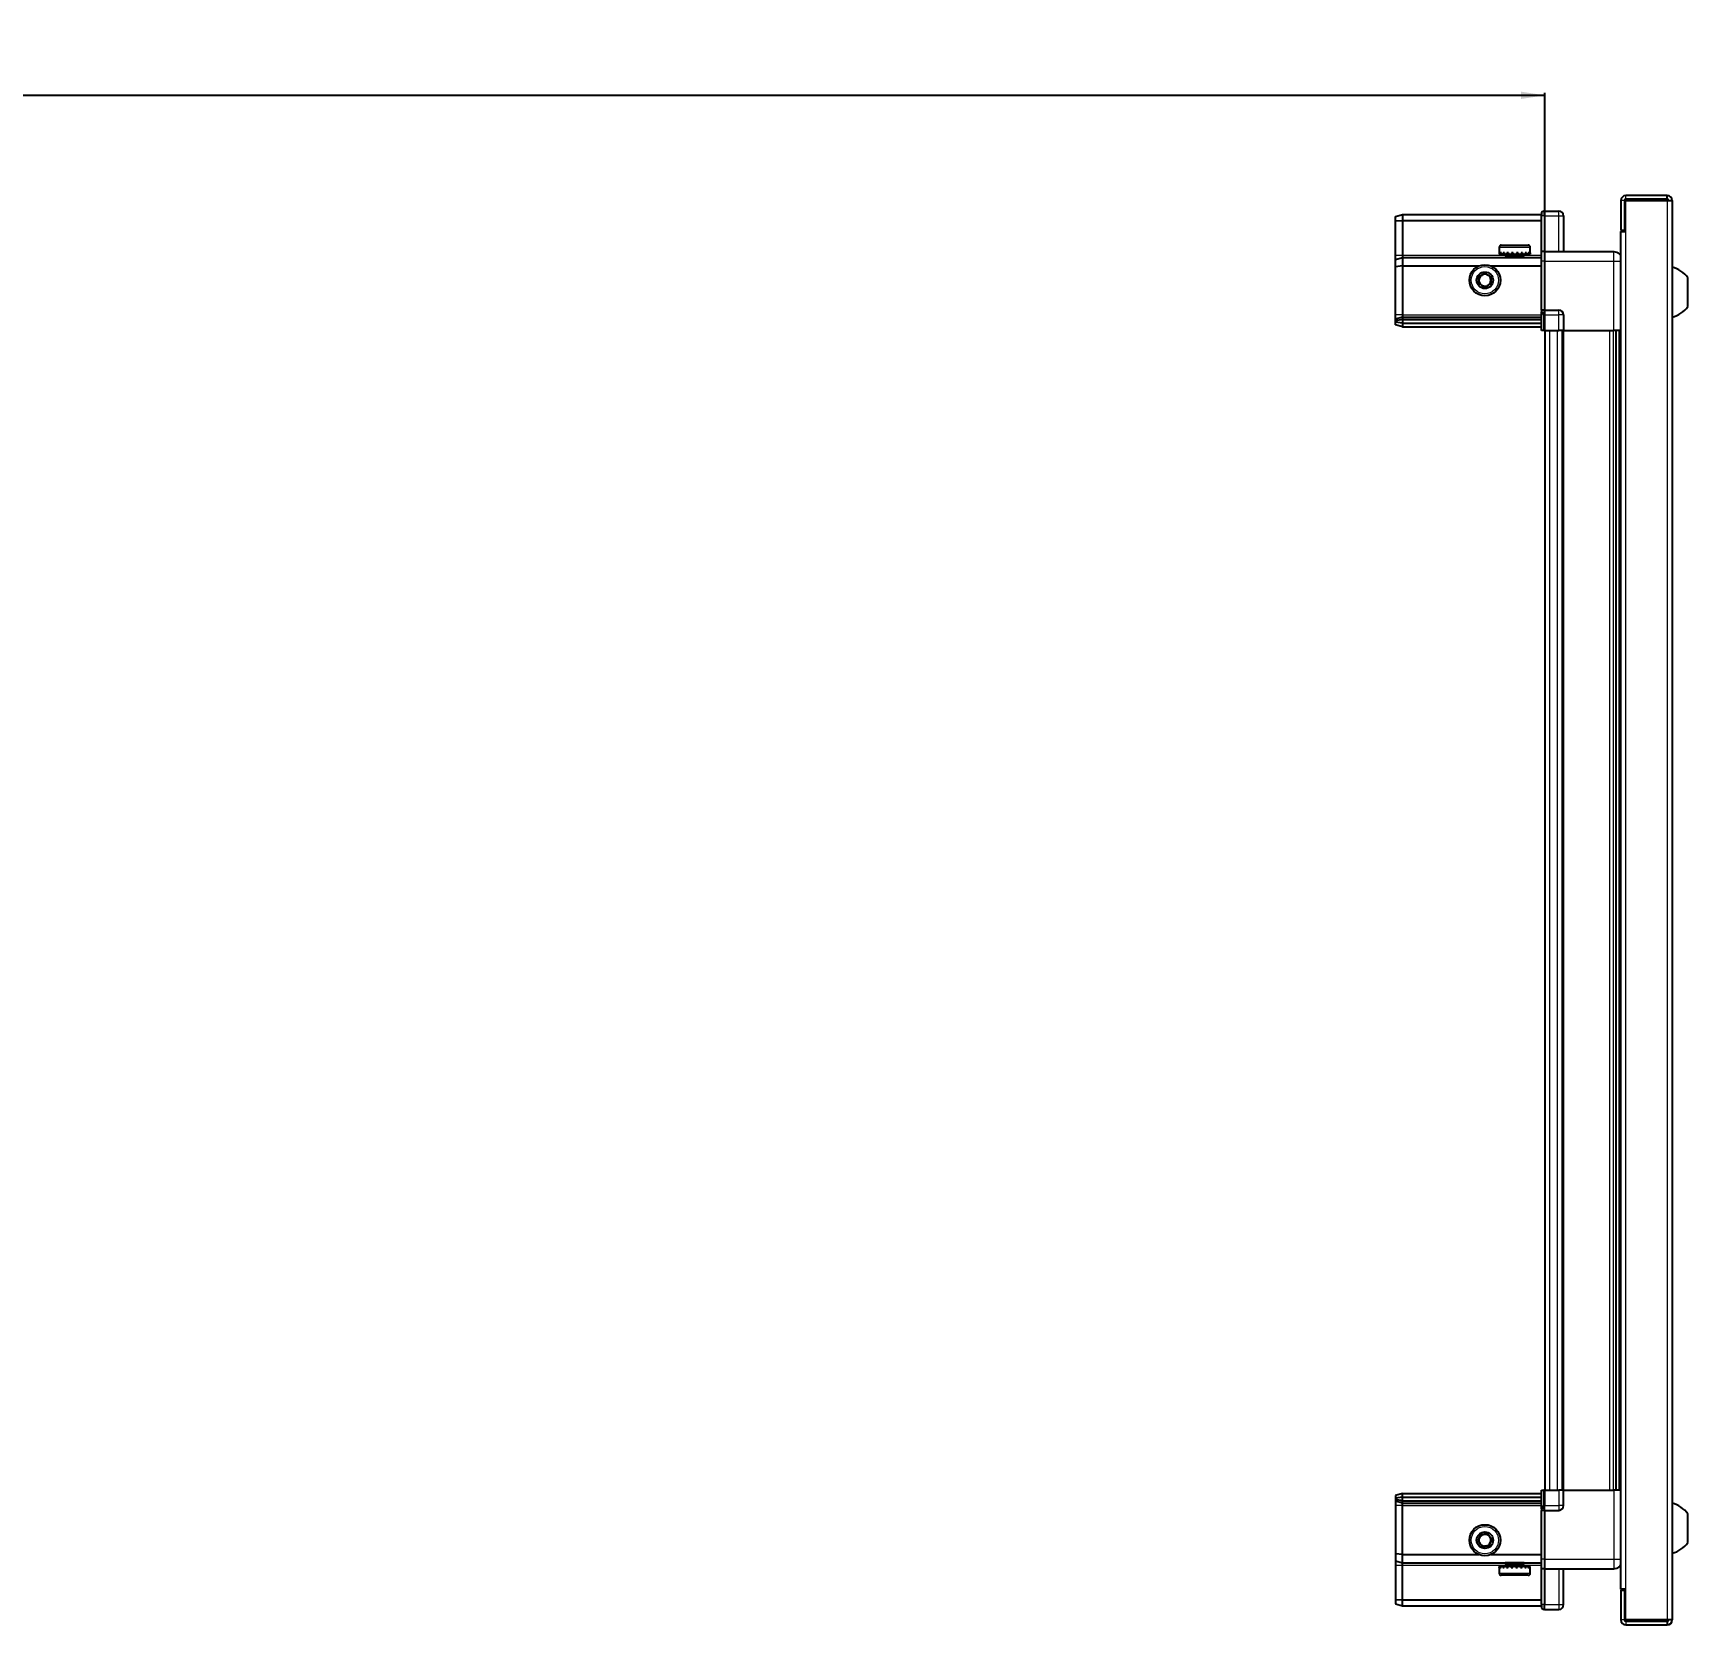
# Model space of a CAD drawing. Header units: millimetres. Extents: x 834 to 4461, y -609 to 1915.
# Drawn here: x 2776 to 3470, y 1177 to 1844 of the extents above; entities that cross this region are included whole.
import ezdxf

# ---------------------------------------------------------------- set-up
doc = ezdxf.new("R2010")
doc.units = ezdxf.units.MM
doc.layers.add('FORMAT', color=7, linetype='Continuous')
doc.styles.add('SLDTEXTSTYLE0', font='TXT', dxfattribs={"width": 0.75})
doc.dimstyles.new('SLDDIMSTYLE0', dxfattribs={"dimtxt": 20, "dimasz": 10, "dimexe": 0, "dimexo": 0.0625, "dimgap": 5, "dimtad": 2, "dimdec": 1, "dimrnd": 1e-09, "dimzin": 12, "dimdsep": 46, "dimtxsty": 'SLDTEXTSTYLE0', "dimsah": 1, "dimcen": 0.09, "dimadec": 0, "dimazin": 3, "dimtfac": 1, "dimtofl": 0, "dimtmove": 0, "dimatfit": 3, "dimfxl": 0, "dimfrac": 2, "dimtolj": 1, "dimtzin": 12, "dimarcsym": 0})

# ---------------------------------------------------------------- blocks, each defined once
blk = doc.blocks.new('_D_4')
at = {"layer": 'FORMAT'}
for p, q in [((1910.07, 1719.77), (1910.07, 1819.26)), ((1910.07, 1818.26), (3410.07, 1818.26)), ((3410.07, 1719.77), (3410.07, 1819.26))]:
    blk.add_line(p, q, dxfattribs=at)
for points in [[(1910.07, 1818.26), (1920.07, 1816.72), (1920.07, 1819.8)], [(3410.07, 1818.26), (3400.07, 1819.8), (3400.07, 1816.72)]]:
    blk.add_solid(points, dxfattribs=at)
at = {"layer": 'FORMAT', "insert": (2630.51, 1844.04), "char_height": 20, "attachment_point": 1, "style": 'SLDTEXTSTYLE0'}
blk.add_mtext('1500', dxfattribs=at)

msp = doc.modelspace()

# ---------------------------------------------------------------- linework, layer by layer
at = {"color": 7, "linetype": 'Continuous', "lineweight": 25}
for p, q in [((3461.32, 1776.26), (3444.02, 1776.26)), ((3461.32, 1774.76), (3461.32, 1776.26)), ((3409.59, 1769.76), (3408.72, 1769.26)), ((3409.59, 1769.76), (3408.72, 1769.26)), ((3408.72, 1769.26), (3408.72, 1767.76)), ((3409.92, 1769.76), (3409.59, 1769.76)), ((3409.92, 1769.76), (3409.59, 1769.76)), ((3409.92, 1769.76), (3409.92, 1769.76)), ((3409.92, 1767.76), (3409.92, 1769.76)), ((3409.92, 1769.76), (3415.92, 1769.76)), ((3441.92, 1774.16), (3441.92, 1761.76)), ((3443.42, 1774.16), (3443.42, 1761.76)), ((3443.92, 1761.26), (3443.92, 1774.16)), ((3443.92, 1774.16), (3461.32, 1774.16)), ((3461.32, 1774.76), (3444.02, 1774.76)), ((3461.32, 1774.16), (3463.42, 1774.16)), ((3463.42, 1774.16), (3463.42, 1179.36)), ((3347.42, 1767.45), (3350.42, 1768.26)), ((3347.42, 1765.6), (3347.42, 1767.45)), ((3347.42, 1765.6), (3350.42, 1765.76)), ((3347.42, 1751.26), (3347.42, 1765.6)), ((3350.42, 1768.26), (3350.42, 1765.76)), ((3350.42, 1768.26), (3408.72, 1768.26)), ((3350.42, 1765.76), (3350.42, 1751.26)), ((3350.42, 1765.76), (3408.72, 1765.76)), ((3408.72, 1752.96), (3408.72, 1767.76)), ((3409.92, 1767.76), (3409.92, 1752.96)), ((3417.92, 1767.76), (3417.92, 1752.76)), ((3391.72, 1755.46), (3403.12, 1755.46)), ((3441.82, 1761.26), (3441.82, 1192.26)), ((3441.82, 1761.26), (3443.92, 1761.26)), ((3441.92, 1761.76), (3443.42, 1761.76)), ((3347.42, 1749.45), (3347.42, 1751.26)), ((3347.42, 1749.45), (3350.42, 1750.26)), ((3347.42, 1746.42), (3347.42, 1749.45)), ((3350.42, 1751.26), (3350.42, 1750.26)), ((3350.42, 1750.26), (3350.42, 1746.76)), ((3350.42, 1750.26), (3408.72, 1750.26)), ((3390.92, 1754.66), (3390.92, 1751.76)), ((3390.92, 1751.76), (3390.96, 1751.76)), ((3391.08, 1752.26), (3390.96, 1752.26)), ((3390.96, 1752.26), (3390.96, 1751.76)), ((3390.96, 1751.76), (3391.08, 1751.76)), ((3391.08, 1752.26), (3391.08, 1751.76)), ((3391.08, 1751.76), (3391.49, 1751.76)), ((3391.83, 1752.26), (3391.49, 1752.26)), ((3391.49, 1752.26), (3391.49, 1751.76)), ((3391.49, 1751.76), (3391.83, 1751.76)), ((3391.83, 1752.26), (3391.83, 1751.76)), ((3391.83, 1751.76), (3392.6, 1751.76)), ((3393.12, 1752.26), (3392.6, 1752.26)), ((3392.6, 1752.26), (3392.6, 1751.76)), ((3392.6, 1751.76), (3393.12, 1751.76)), ((3393.02, 1751.76), (3393.02, 1751.66)), ((3393.02, 1751.66), (3401.82, 1751.66)), ((3393.12, 1752.26), (3393.12, 1751.76)), ((3393.12, 1751.76), (3394.18, 1751.76)), ((3393.42, 1751.26), (3394.11, 1750.77)), ((3393.42, 1751.26), (3401.42, 1751.26)), ((3394.11, 1750.77), (3393.42, 1750.29)), ((3393.42, 1750.29), (3393.42, 1750.26)), ((3393.42, 1750.29), (3401.42, 1750.29)), ((3394.11, 1750.77), (3400.73, 1750.77)), ((3394.84, 1752.26), (3394.18, 1752.26)), ((3394.18, 1752.26), (3394.18, 1751.76)), ((3394.18, 1751.76), (3394.84, 1751.76)), ((3394.84, 1752.26), (3394.84, 1751.76)), ((3394.84, 1751.76), (3396.08, 1751.76)), ((3396.81, 1752.26), (3396.08, 1752.26)), ((3396.08, 1752.26), (3396.08, 1751.76)), ((3396.08, 1751.76), (3396.51, 1751.76)), ((3396.51, 1752.26), (3396.51, 1751.76)), ((3396.81, 1752.26), (3396.81, 1751.76)), ((3396.81, 1751.76), (3398.11, 1751.76)), ((3398.84, 1752.26), (3398.11, 1752.26)), ((3398.11, 1752.26), (3398.11, 1751.76)), ((3398.38, 1752.26), (3398.38, 1751.76)), ((3398.38, 1751.76), (3398.84, 1751.76)), ((3398.84, 1752.26), (3398.84, 1751.76)), ((3398.84, 1751.76), (3400.08, 1751.76)), ((3400.73, 1752.26), (3400.08, 1752.26)), ((3400.08, 1752.26), (3400.08, 1751.76)), ((3400.08, 1751.76), (3400.73, 1751.76)), ((3400.73, 1752.26), (3400.73, 1751.76)), ((3400.73, 1751.76), (3401.78, 1751.76)), ((3400.73, 1750.77), (3401.42, 1751.26)), ((3401.42, 1750.29), (3400.73, 1750.77)), ((3401.42, 1750.26), (3401.42, 1750.29)), ((3402.3, 1752.26), (3401.78, 1752.26)), ((3401.78, 1752.26), (3401.78, 1751.76)), ((3401.78, 1751.76), (3402.3, 1751.76)), ((3401.82, 1751.66), (3401.82, 1751.76)), ((3402.3, 1752.26), (3402.3, 1751.76)), ((3402.3, 1751.76), (3403.06, 1751.76)), ((3403.39, 1752.26), (3403.06, 1752.26)), ((3403.06, 1752.26), (3403.06, 1751.76)), ((3403.06, 1751.76), (3403.39, 1751.76)), ((3403.39, 1752.26), (3403.39, 1751.76)), ((3403.39, 1751.76), (3403.78, 1751.76)), ((3403.89, 1752.26), (3403.78, 1752.26)), ((3403.78, 1752.26), (3403.78, 1751.76)), ((3403.78, 1751.76), (3403.89, 1751.76)), ((3403.89, 1752.26), (3403.89, 1751.76)), ((3403.89, 1751.76), (3403.92, 1751.76)), ((3403.92, 1751.76), (3403.92, 1754.66)), ((3408.72, 1752.76), (3408.72, 1752.96)), ((3409.92, 1752.76), (3408.72, 1752.76)), ((3408.72, 1748.76), (3408.72, 1752.76)), ((3408.72, 1728.46), (3408.72, 1748.76)), ((3409.92, 1752.96), (3409.92, 1752.76)), ((3409.92, 1752.76), (3409.92, 1748.76)), ((3409.92, 1752.76), (3438.92, 1752.76)), ((3409.92, 1748.76), (3409.92, 1728.46)), ((3350.42, 1746.76), (3347.42, 1746.42)), ((3347.42, 1726.26), (3347.42, 1746.42)), ((3350.42, 1746.76), (3350.42, 1726.26)), ((3350.42, 1746.76), (3382.42, 1746.76)), ((3387.42, 1746.76), (3408.72, 1746.76)), ((3470.02, 1729.76), (3470.02, 1741.76)), ((3408.72, 1728.26), (3408.72, 1728.46)), ((3409.92, 1728.26), (3408.72, 1728.26)), ((3408.72, 1728.26), (3408.72, 1727.58)), ((3408.72, 1719.76), (3408.72, 1727.58)), ((3409.92, 1728.46), (3409.92, 1728.26)), ((3409.92, 1726.26), (3409.92, 1728.26)), ((3409.92, 1726.26), (3409.92, 1728.26)), ((3409.92, 1728.26), (3415.92, 1728.26)), ((3347.42, 1724.45), (3347.42, 1726.26)), ((3350.42, 1725.26), (3347.42, 1724.45)), ((3347.42, 1723.71), (3347.42, 1724.45)), ((3350.42, 1724.26), (3347.42, 1723.71)), ((3347.42, 1723.21), (3347.42, 1723.71)), ((3350.42, 1722.76), (3347.42, 1723.21)), ((3347.42, 1722.06), (3347.42, 1723.21)), ((3350.42, 1721.26), (3347.42, 1722.06)), ((3350.42, 1726.26), (3350.42, 1725.26)), ((3350.42, 1725.26), (3350.42, 1724.26)), ((3350.42, 1725.26), (3408.72, 1725.26)), ((3350.42, 1724.26), (3408.72, 1724.26)), ((3350.42, 1724.26), (3350.42, 1722.76)), ((3350.42, 1722.76), (3350.42, 1721.26)), ((3350.42, 1722.76), (3408.72, 1722.76)), ((3350.42, 1721.26), (3408.72, 1721.26)), ((3409.59, 1726.26), (3409.59, 1719.76)), ((3409.92, 1726.26), (3409.92, 1719.76)), ((3417.92, 1726.26), (3417.92, 1719.76)), ((3409.59, 1719.76), (3408.72, 1719.76)), ((3409.92, 1719.76), (3409.59, 1719.76)), ((3409.92, 1719.76), (3415.92, 1719.76)), ((3410.07, 1719.76), (3410.07, 1233.76)), ((3417.92, 1719.76), (3415.92, 1719.76)), ((3417.27, 1719.76), (3417.27, 1233.76)), ((3417.92, 1719.76), (3438.92, 1719.76)), ((3439.94, 1233.76), (3439.94, 1719.76)), ((3439.98, 1233.76), (3439.98, 1719.76)), ((3441.77, 1719.76), (3441.77, 1233.76)), ((3350.42, 1232.26), (3347.42, 1231.45)), ((3347.42, 1231.45), (3347.42, 1230.3)), ((3350.42, 1230.76), (3347.42, 1230.3)), ((3347.42, 1230.3), (3347.42, 1229.8)), ((3350.42, 1229.26), (3347.42, 1229.8)), ((3347.42, 1229.8), (3347.42, 1229.06)), ((3350.42, 1228.26), (3347.42, 1229.06)), ((3347.42, 1229.06), (3347.42, 1227.26)), ((3350.42, 1230.76), (3350.42, 1232.26)), ((3350.42, 1232.26), (3408.72, 1232.26)), ((3350.42, 1229.26), (3350.42, 1230.76)), ((3350.42, 1230.76), (3408.72, 1230.76)), ((3350.42, 1229.26), (3408.72, 1229.26)), ((3350.42, 1228.26), (3350.42, 1229.26)), ((3350.42, 1228.26), (3408.72, 1228.26)), ((3350.42, 1227.26), (3350.42, 1228.26)), ((3408.72, 1225.93), (3408.72, 1233.76)), ((3408.72, 1233.76), (3409.59, 1233.76)), ((3409.59, 1233.76), (3409.59, 1233.76)), ((3409.59, 1233.76), (3409.59, 1227.26)), ((3409.92, 1233.76), (3409.59, 1233.76)), ((3409.92, 1233.76), (3409.92, 1227.26)), ((3409.92, 1233.76), (3409.92, 1233.76)), ((3409.92, 1233.76), (3415.92, 1233.76)), ((3409.92, 1233.76), (3409.92, 1227.26)), ((3417.92, 1233.76), (3415.92, 1233.76)), ((3417.92, 1227.26), (3417.92, 1233.76)), ((3417.92, 1233.76), (3438.92, 1233.76)), ((3347.42, 1227.26), (3347.42, 1207.09)), ((3350.42, 1206.76), (3350.42, 1227.26)), ((3408.72, 1225.93), (3408.72, 1225.26)), ((3409.92, 1225.26), (3408.72, 1225.26)), ((3408.72, 1225.06), (3408.72, 1225.26)), ((3408.72, 1204.76), (3408.72, 1225.06)), ((3409.92, 1225.26), (3409.92, 1227.26)), ((3409.92, 1225.26), (3409.92, 1225.06)), ((3409.92, 1225.26), (3415.92, 1225.26)), ((3409.92, 1225.06), (3409.92, 1204.76)), ((3470.02, 1211.76), (3470.02, 1223.76)), ((3350.42, 1206.76), (3347.42, 1207.09)), ((3347.42, 1207.09), (3347.42, 1204.06)), ((3347.42, 1204.06), (3350.42, 1203.26)), ((3347.42, 1204.06), (3347.42, 1202.26)), ((3347.42, 1202.26), (3347.42, 1187.91)), ((3350.42, 1206.76), (3382.42, 1206.76)), ((3350.42, 1203.26), (3350.42, 1206.76)), ((3350.42, 1203.26), (3408.72, 1203.26)), ((3350.42, 1202.26), (3350.42, 1203.26)), ((3350.42, 1187.76), (3350.42, 1202.26)), ((3387.42, 1206.76), (3408.72, 1206.76)), ((3390.92, 1201.76), (3390.92, 1198.86)), ((3390.94, 1201.76), (3390.92, 1201.76)), ((3390.94, 1201.26), (3390.94, 1201.76)), ((3391.04, 1201.76), (3390.94, 1201.76)), ((3390.94, 1201.26), (3391.04, 1201.26)), ((3391.04, 1201.26), (3391.04, 1201.76)), ((3391.41, 1201.76), (3391.04, 1201.76)), ((3391.41, 1201.26), (3391.41, 1201.76)), ((3391.73, 1201.76), (3391.41, 1201.76)), ((3391.41, 1201.26), (3391.73, 1201.26)), ((3391.73, 1201.26), (3391.73, 1201.76)), ((3392.47, 1201.76), (3391.73, 1201.76)), ((3392.47, 1201.26), (3392.47, 1201.76)), ((3392.97, 1201.76), (3392.47, 1201.76)), ((3392.47, 1201.26), (3392.97, 1201.26)), ((3392.97, 1201.26), (3392.97, 1201.76)), ((3394.01, 1201.76), (3392.97, 1201.76)), ((3393.02, 1201.86), (3393.02, 1201.76)), ((3401.82, 1201.86), (3393.02, 1201.86)), ((3393.42, 1203.26), (3393.42, 1203.22)), ((3393.42, 1203.22), (3394.11, 1202.74)), ((3401.42, 1203.22), (3393.42, 1203.22)), ((3394.11, 1202.74), (3393.42, 1202.26)), ((3401.42, 1202.26), (3393.42, 1202.26)), ((3394.01, 1201.26), (3394.01, 1201.76)), ((3394.66, 1201.76), (3394.01, 1201.76)), ((3394.01, 1201.26), (3394.66, 1201.26)), ((3400.73, 1202.74), (3394.11, 1202.74)), ((3394.66, 1201.26), (3394.66, 1201.76)), ((3395.89, 1201.76), (3394.66, 1201.76)), ((3395.89, 1201.26), (3395.89, 1201.76)), ((3396.38, 1201.76), (3395.89, 1201.76)), ((3395.89, 1201.26), (3396.61, 1201.26)), ((3396.38, 1201.26), (3396.38, 1201.76)), ((3396.61, 1201.26), (3396.61, 1201.76)), ((3397.91, 1201.76), (3396.61, 1201.76)), ((3397.91, 1201.26), (3397.91, 1201.76)), ((3397.91, 1201.26), (3398.64, 1201.26)), ((3398.25, 1201.26), (3398.25, 1201.76)), ((3398.64, 1201.76), (3398.25, 1201.76)), ((3398.64, 1201.26), (3398.64, 1201.76)), ((3399.89, 1201.76), (3398.64, 1201.76)), ((3399.89, 1201.26), (3399.89, 1201.76)), ((3400.56, 1201.76), (3399.89, 1201.76)), ((3399.89, 1201.26), (3400.56, 1201.26)), ((3400.56, 1201.26), (3400.56, 1201.76)), ((3401.63, 1201.76), (3400.56, 1201.76)), ((3400.73, 1202.74), (3401.42, 1203.22)), ((3401.42, 1202.26), (3400.73, 1202.74)), ((3401.42, 1203.22), (3401.42, 1203.26)), ((3401.63, 1201.26), (3401.63, 1201.76)), ((3402.16, 1201.76), (3401.63, 1201.76)), ((3401.63, 1201.26), (3402.16, 1201.26)), ((3401.82, 1201.76), (3401.82, 1201.86)), ((3402.16, 1201.26), (3402.16, 1201.76)), ((3402.95, 1201.76), (3402.16, 1201.76)), ((3402.95, 1201.26), (3402.95, 1201.76)), ((3403.3, 1201.76), (3402.95, 1201.76)), ((3402.95, 1201.26), (3403.3, 1201.26)), ((3403.3, 1201.26), (3403.3, 1201.76)), ((3403.74, 1201.76), (3403.3, 1201.76)), ((3403.74, 1201.26), (3403.74, 1201.76)), ((3403.87, 1201.76), (3403.74, 1201.76)), ((3403.74, 1201.26), (3403.87, 1201.26)), ((3403.87, 1201.26), (3403.87, 1201.76)), ((3403.92, 1201.76), (3403.87, 1201.76)), ((3403.92, 1198.86), (3403.92, 1201.76)), ((3408.72, 1200.76), (3408.72, 1204.76)), ((3409.92, 1200.76), (3408.72, 1200.76)), ((3408.72, 1200.56), (3408.72, 1200.76)), ((3408.72, 1185.76), (3408.72, 1200.56)), ((3409.92, 1204.76), (3409.92, 1200.76)), ((3409.92, 1200.76), (3409.92, 1200.56)), ((3409.92, 1200.76), (3438.92, 1200.76)), ((3409.92, 1200.56), (3409.92, 1185.76)), ((3409.92, 1200.56), (3409.92, 1185.76)), ((3417.92, 1185.76), (3417.92, 1200.76)), ((3403.12, 1198.06), (3391.72, 1198.06)), ((3347.42, 1187.91), (3350.42, 1187.76)), ((3347.42, 1187.91), (3347.42, 1186.06)), ((3350.42, 1187.76), (3408.72, 1187.76)), ((3350.42, 1185.26), (3350.42, 1187.76)), ((3443.92, 1192.26), (3441.82, 1192.26)), ((3441.92, 1191.76), (3443.42, 1191.76)), ((3441.92, 1191.76), (3441.92, 1179.36)), ((3443.42, 1191.76), (3443.42, 1179.36)), ((3443.92, 1179.36), (3443.92, 1192.26)), ((3347.42, 1186.06), (3350.42, 1185.26)), ((3350.42, 1185.26), (3408.72, 1185.26)), ((3408.72, 1185.76), (3408.72, 1184.26)), ((3408.72, 1184.26), (3409.59, 1183.76)), ((3409.92, 1183.76), (3409.59, 1183.76)), ((3409.92, 1183.76), (3409.92, 1185.76)), ((3409.92, 1183.76), (3415.92, 1183.76)), ((3461.32, 1179.36), (3443.92, 1179.36)), ((3463.42, 1179.36), (3461.32, 1179.36)), ((3444.02, 1178.76), (3461.32, 1178.76)), ((3444.02, 1177.26), (3461.32, 1177.26)), ((3461.32, 1178.76), (3461.32, 1177.26))]:
    msp.add_line(p, q, dxfattribs=at)
at = {"color": 8, "linetype": 'Continuous', "lineweight": 18}
for p, q in [((3444.02, 1774.76), (3444.02, 1776.26)), ((3415.92, 1767.76), (3415.92, 1769.76)), ((3443.42, 1774.16), (3441.92, 1774.16)), ((3461.32, 1774.16), (3461.32, 1179.36)), ((3409.92, 1767.76), (3408.72, 1767.76)), ((3409.92, 1767.76), (3415.92, 1767.76)), ((3415.92, 1752.76), (3415.92, 1767.76)), ((3415.92, 1767.76), (3417.92, 1767.76)), ((3443.92, 1761.26), (3443.92, 1192.26)), ((3347.42, 1751.26), (3350.42, 1751.26)), ((3350.42, 1751.26), (3393.42, 1751.26)), ((3390.92, 1754.66), (3403.92, 1754.66)), ((3401.42, 1751.26), (3408.72, 1751.26)), ((3408.72, 1752.96), (3409.92, 1752.96)), ((3409.92, 1748.76), (3408.72, 1748.76)), ((3409.92, 1748.76), (3438.92, 1748.76)), ((3438.92, 1719.76), (3438.92, 1748.76)), ((3408.72, 1728.46), (3409.92, 1728.46)), ((3415.92, 1726.26), (3415.92, 1728.26)), ((3350.42, 1726.26), (3347.42, 1726.26)), ((3350.42, 1726.26), (3408.72, 1726.26)), ((3409.92, 1726.26), (3409.59, 1726.26)), ((3409.92, 1726.26), (3415.92, 1726.26)), ((3415.92, 1719.76), (3415.92, 1726.26)), ((3417.92, 1726.26), (3415.92, 1726.26)), ((3412.07, 1719.76), (3412.07, 1233.76)), ((3415.27, 1719.76), (3415.27, 1233.76)), ((3417.92, 1719.76), (3417.92, 1233.76)), ((3437.32, 1233.76), (3437.32, 1719.76)), ((3438.74, 1719.76), (3438.74, 1233.76)), ((3441.18, 1233.76), (3441.18, 1719.76)), ((3409.92, 1233.76), (3409.59, 1233.76)), ((3415.92, 1233.76), (3415.92, 1227.26)), ((3438.92, 1233.76), (3438.92, 1204.76)), ((3350.42, 1227.26), (3347.42, 1227.26)), ((3350.42, 1227.26), (3408.72, 1227.26)), ((3409.92, 1225.06), (3408.72, 1225.06)), ((3409.92, 1227.26), (3409.59, 1227.26)), ((3409.92, 1227.26), (3415.92, 1227.26)), ((3417.92, 1227.26), (3415.92, 1227.26)), ((3415.92, 1227.26), (3415.92, 1225.26)), ((3347.42, 1202.26), (3350.42, 1202.26)), ((3350.42, 1202.26), (3393.42, 1202.26)), ((3401.42, 1202.26), (3408.72, 1202.26)), ((3409.92, 1204.76), (3408.72, 1204.76)), ((3409.92, 1200.56), (3408.72, 1200.56)), ((3409.92, 1204.76), (3438.92, 1204.76)), ((3415.92, 1200.76), (3415.92, 1185.76)), ((3403.92, 1198.86), (3390.92, 1198.86)), ((3409.92, 1185.76), (3408.72, 1185.76)), ((3409.92, 1185.76), (3415.92, 1185.76)), ((3415.92, 1185.76), (3417.92, 1185.76)), ((3415.92, 1185.76), (3415.92, 1183.76)), ((3443.42, 1179.36), (3441.92, 1179.36)), ((3444.02, 1178.76), (3444.02, 1177.26))]:
    msp.add_line(p, q, dxfattribs=at)
at = {"color": 7, "linetype": 'Continuous', "lineweight": 25}
for centre, radius in [((3384.92, 1740.76), 6.5), ((3384.92, 1740.76), 3.46), ((3384.92, 1212.76), 6.5), ((3384.92, 1212.76), 3.46)]:
    msp.add_circle(centre, radius, dxfattribs=at)
at = {"color": 8, "linetype": 'Continuous', "lineweight": 18}
for centre in [(3384.92, 1740.76), (3384.92, 1212.76)]:
    msp.add_circle(centre, 5.7, dxfattribs=at)
at = {"color": 7, "linetype": 'Continuous', "lineweight": 25}
for centre, radius, start, end in [((3444.02, 1774.16), 2.1, 90, 180), ((3461.32, 1774.16), 2.1, 0, 90), ((3415.92, 1767.76), 2, 0, 90), ((3444.02, 1774.16), 0.6, 90, 180), ((3461.32, 1774.16), 0.6, 0, 90), ((3391.72, 1754.66), 0.8, 90, 180), ((3403.12, 1754.66), 0.8, 0, 90), ((3393.02, 1751.26), 0.4, 0, 90), ((3401.82, 1751.26), 0.4, 90, 180), ((3384.92, 1740.76), 2.5, 120.74103, 180.74103), ((3384.92, 1740.76), 2.5, 60.74103, 120.74103), ((3384.92, 1740.76), 2.5, 0.74103, 60.74103), ((3460.4, 1734.73), 11.91, 36.1266, 75.29965), ((3384.92, 1740.76), 2.5, 180.74103, 240.74103), ((3384.92, 1740.76), 2.5, 240.74103, 300.74103), ((3384.92, 1740.76), 2.5, 300.74103, 0.74103), ((3415.92, 1726.26), 2, 0, 90), ((3460.4, 1736.78), 11.91, 284.70035, 323.8734), ((3460.4, 1216.73), 11.91, 36.1266, 75.29965), ((3415.92, 1227.26), 2, 270, 0), ((3384.92, 1212.76), 2.5, 95.91157, 155.91157), ((3384.92, 1212.76), 2.5, 35.91157, 95.91157), ((3384.92, 1212.76), 2.5, 335.91157, 35.91157), ((3384.92, 1212.76), 2.5, 155.91157, 215.91157), ((3384.92, 1212.76), 2.5, 215.91157, 275.91157), ((3384.92, 1212.76), 2.5, 275.91157, 335.91157), ((3460.4, 1218.78), 11.91, 284.70035, 323.8734), ((3393.02, 1202.26), 0.4, 270, 0), ((3401.82, 1202.26), 0.4, 180, 270), ((3391.72, 1198.86), 0.8, 180, 270), ((3403.12, 1198.86), 0.8, 270, 0), ((3415.92, 1185.76), 2, 270, 0), ((3444.02, 1179.36), 2.1, 180, 270), ((3444.02, 1179.36), 0.6, 180, 270), ((3461.32, 1179.36), 2.1, 270, 0), ((3461.32, 1179.36), 0.6, 270, 0)]:
    msp.add_arc(centre, radius, start, end, dxfattribs=at)
for centre, start_param, end_param in [((3406.12, 1726.26), 0, 0.722734), ((3406.12, 1227.26), 5.560451, 6.283185)]:
    msp.add_ellipse(centre, major_axis=(3.46, 0), ratio=0.57735, start_param=start_param, end_param=end_param, dxfattribs=at)
for points, knots in [([(3438.92, 1752.76), (3439.36, 1752.71), (3440.04, 1752.64), (3440.85, 1752.2), (3441.41, 1751.76), (3441.68, 1751.39), (3441.82, 1751.21)], [0, 0, 0, 0, 0.384298, 0.591173, 0.802437, 1, 1, 1, 1]), ([(3382.4, 1742.17), (3382.84, 1742.43), (3383.67, 1742.92), (3384.5, 1743.42), (3384.88, 1743.64)], [0, 0, 0, 0, 0.5346859, 1, 1, 1, 1]), ([(3382.44, 1739.28), (3382.44, 1739.41), (3382.43, 1740), (3382.42, 1741), (3382.41, 1741.82), (3382.4, 1742.17)], [0, 0, 0, 0, 0.133125, 0.637099, 1, 1, 1, 1]), ([(3384.88, 1743.64), (3385.33, 1743.39), (3386.17, 1742.92), (3387.01, 1742.45), (3387.4, 1742.23)], [0, 0, 0, 0, 0.534686, 1, 1, 1, 1]), ([(3387.4, 1742.23), (3387.4, 1741.89), (3387.42, 1741.06), (3387.43, 1740.07), (3387.44, 1739.47), (3387.44, 1739.35)], [0, 0, 0, 0, 0.3629006, 0.8668753, 1, 1, 1, 1]), ([(3384.96, 1737.87), (3384.51, 1738.12), (3383.67, 1738.59), (3382.83, 1739.06), (3382.44, 1739.28)], [0, 0, 0, 0, 0.534686, 1, 1, 1, 1]), ([(3387.44, 1739.35), (3386.99, 1739.08), (3386.17, 1738.59), (3385.34, 1738.1), (3384.96, 1737.87)], [0, 0, 0, 0, 0.534686, 1, 1, 1, 1]), ([(3441.77, 1719.76), (3441.73, 1719.76), (3441.51, 1719.76), (3440.79, 1719.76), (3439.83, 1719.76), (3439.18, 1719.76), (3438.92, 1719.76)], [0, 0, 0, 0, 0.071707, 0.420979, 0.770251, 1, 1, 1, 1]), ([(3441.77, 1233.76), (3441.73, 1233.76), (3441.51, 1233.76), (3440.79, 1233.76), (3439.83, 1233.76), (3439.18, 1233.76), (3438.92, 1233.76)], [0, 0, 0, 0, 0.071707, 0.420979, 0.770251, 1, 1, 1, 1]), ([(3382.05, 1212.46), (3382.26, 1212.93), (3382.65, 1213.81), (3383.04, 1214.69), (3383.23, 1215.1)], [0, 0, 0, 0, 0.534686, 1, 1, 1, 1]), ([(3383.23, 1215.1), (3383.57, 1215.13), (3384.39, 1215.22), (3385.38, 1215.32), (3385.97, 1215.38), (3386.1, 1215.39)], [0, 0, 0, 0, 0.362901, 0.866875, 1, 1, 1, 1]), ([(3386.1, 1215.39), (3386.4, 1214.97), (3386.97, 1214.19), (3387.53, 1213.42), (3387.79, 1213.05)], [0, 0, 0, 0, 0.5346859, 1, 1, 1, 1]), ([(3383.74, 1210.12), (3383.44, 1210.54), (3382.87, 1211.32), (3382.31, 1212.1), (3382.05, 1212.46)], [0, 0, 0, 0, 0.534686, 1, 1, 1, 1]), ([(3386.61, 1210.42), (3386.49, 1210.41), (3385.89, 1210.34), (3384.9, 1210.24), (3384.08, 1210.16), (3383.74, 1210.12)], [0, 0, 0, 0, 0.133125, 0.637099, 1, 1, 1, 1]), ([(3387.79, 1213.05), (3387.58, 1212.58), (3387.19, 1211.7), (3386.79, 1210.83), (3386.61, 1210.42)], [0, 0, 0, 0, 0.534686, 1, 1, 1, 1]), ([(3438.92, 1200.76), (3439.36, 1200.8), (3440.04, 1200.88), (3440.85, 1201.31), (3441.41, 1201.75), (3441.68, 1202.12), (3441.82, 1202.31)], [0, 0, 0, 0, 0.384298, 0.591173, 0.802437, 1, 1, 1, 1])]:
    msp.add_open_spline(points, degree=3, knots=knots, dxfattribs=at)
at = {"color": 8, "linetype": 'Continuous', "lineweight": 18}
for points in [[(3438.92, 1748.76), (3438.92, 1749.28), (3438.92, 1750.33), (3438.92, 1751.65), (3438.92, 1752.58), (3438.92, 1752.7), (3438.92, 1752.76)], [(3438.92, 1204.76), (3438.92, 1204.23), (3438.92, 1203.18), (3438.92, 1201.86), (3438.92, 1200.94), (3438.92, 1200.82), (3438.92, 1200.76)]]:
    msp.add_open_spline(points, degree=3, dxfattribs=at)
for points, knots in [([(3438.92, 1748.76), (3439.36, 1748.76), (3440.04, 1748.76), (3440.85, 1748.76), (3441.41, 1748.76), (3441.68, 1748.76), (3441.82, 1748.76)], [0, 0, 0, 0, 0.384298, 0.591173, 0.802437, 1, 1, 1, 1]), ([(3438.92, 1204.76), (3439.36, 1204.76), (3440.04, 1204.76), (3440.85, 1204.76), (3441.41, 1204.76), (3441.68, 1204.76), (3441.82, 1204.76)], [0, 0, 0, 0, 0.3842982, 0.5911726, 0.8024372, 1, 1, 1, 1])]:
    msp.add_open_spline(points, degree=3, knots=knots, dxfattribs=at)

# ---------------------------------------------------------------- dimensions: what is measured, and where the dimension line sits
at = {"layer": 'FORMAT'}
dim = msp.add_linear_dim(base=(3410.07, 1818.26), p1=(1910.07, 1719.76), p2=(3410.07, 1719.76), angle=0, dimstyle='SLDDIMSTYLE0', dxfattribs=at)
dim.commit()
dim.dimension.update_dxf_attribs({"geometry": '_D_4', "text_midpoint": (2660.07, 1818.26), "dimtype": 160})

doc.saveas('drawing.dxf')
